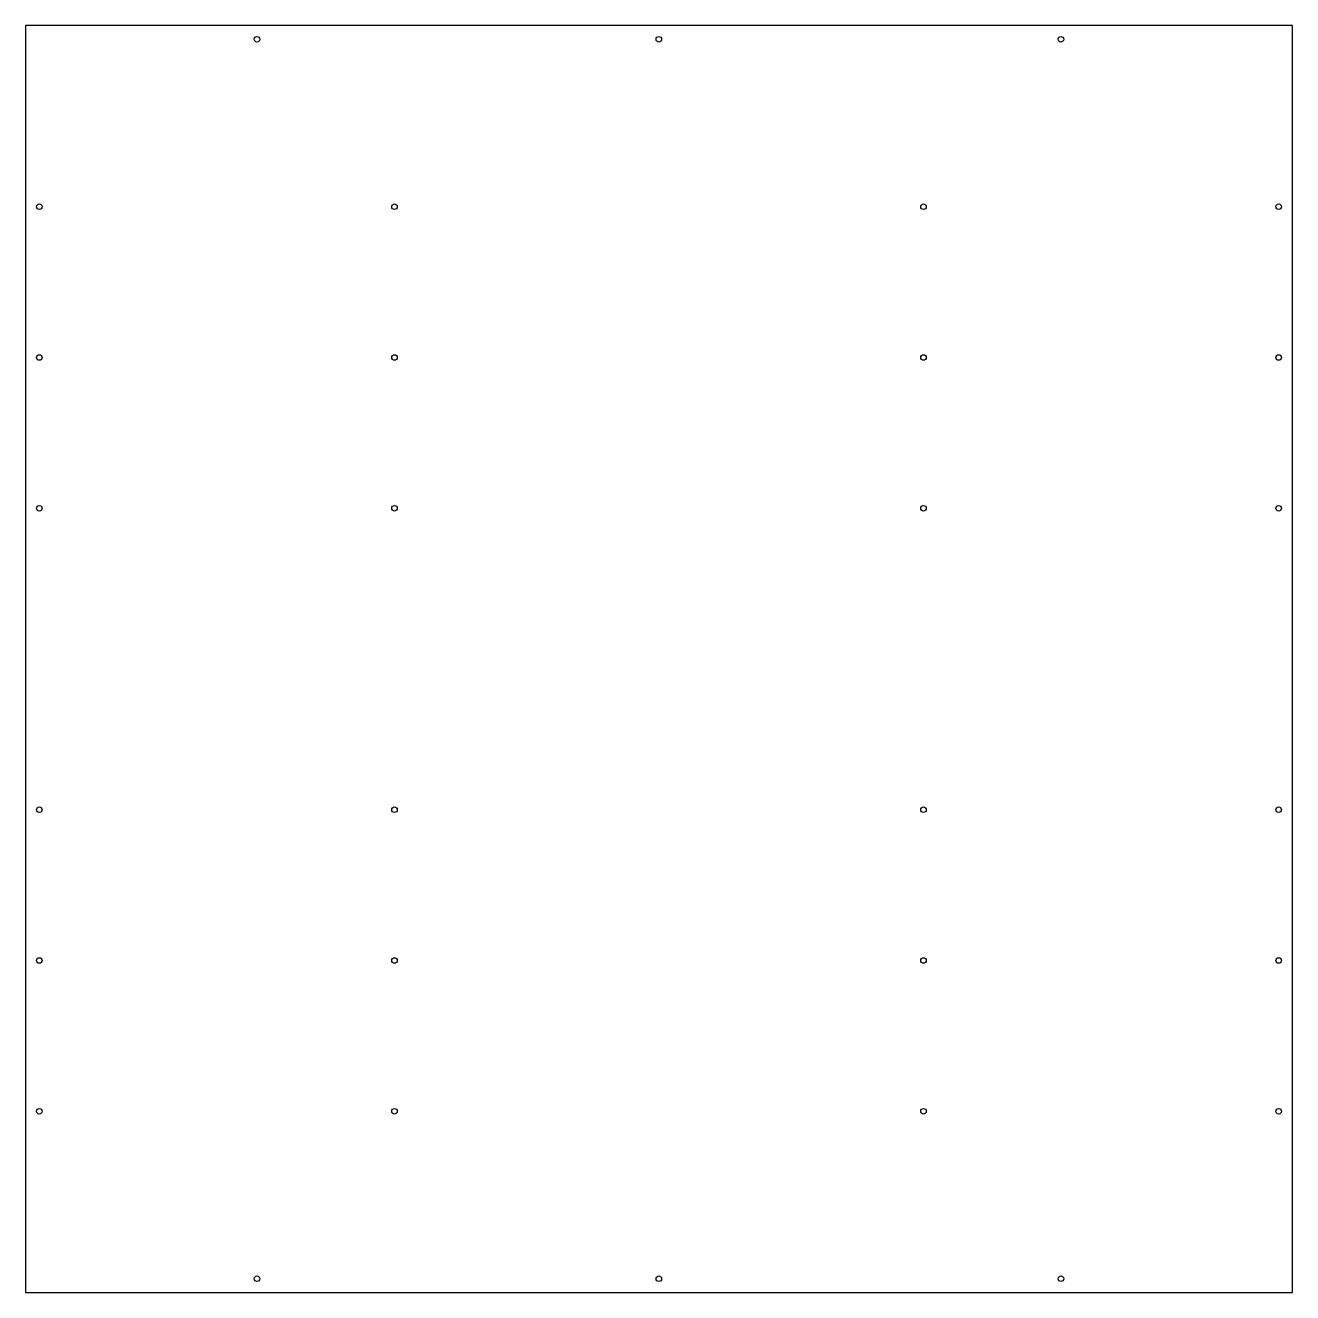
# Model space of a CAD drawing. Header units: millimetres. Extents: x -142 to 818, y -49 to 912.
import ezdxf

# ---------------------------------------------------------------- set-up
doc = ezdxf.new("R2010")
doc.units = ezdxf.units.MM
doc.layers.get('0').update_dxf_attribs({"linetype": 'CONTINUOUS'})

msp = doc.modelspace()

# ---------------------------------------------------------------- linework, layer by layer
msp.add_lwpolyline([(-142.35, -49.21), (818.45, -49.21), (818.45, 911.59), (-142.35, 911.59)], close=True)
for centre in [(33.25, 901.04), (33.25, 901.04), (337.95, 901.04), (337.95, 901.04), (642.75, 901.04), (-131.75, 774.09), (-131.75, 774.09), (137.49, 774.09), (137.49, 774.09), (538.61, 774.09), (807.85, 774.09), (-131.75, 659.79), (-131.75, 659.79), (137.49, 659.79), (137.49, 659.79), (538.61, 659.79), (807.85, 659.79), (-131.75, 545.49), (137.49, 545.49), (538.61, 545.49), (807.85, 545.49), (-131.75, 316.89), (137.49, 316.89), (538.61, 316.89), (807.85, 316.89), (-131.75, 202.59), (137.49, 202.59), (538.61, 202.59), (807.85, 202.59), (-131.75, 88.29), (137.49, 88.29), (538.61, 88.29), (807.85, 88.29), (33.25, -38.66), (337.95, -38.66), (642.75, -38.66)]:
    msp.add_circle(centre, 2.1)

doc.saveas('drawing.dxf')
